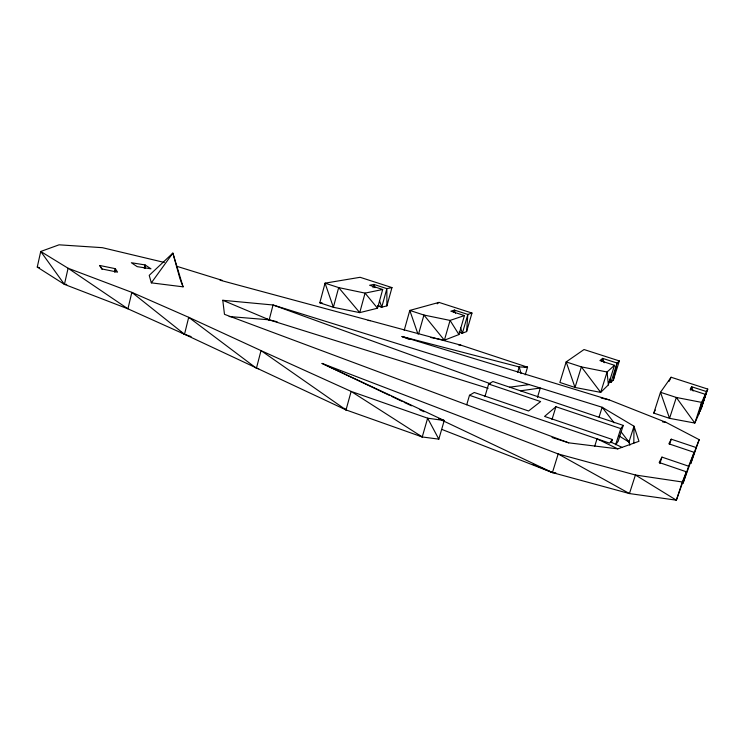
<?xml version="1.0" encoding="UTF-8"?>
<svg xmlns="http://www.w3.org/2000/svg" width="745" height="745" viewBox="0 0 745 745"><rect width="100%" height="100%" fill="white"/><g stroke="black" fill="none" stroke-linecap="round" stroke-linejoin="round"><path stroke-width="1.12" d="M633.818 443.191L634.004 426.224L602.137 407.254L273.043 304.994L222.774 300.282L224.478 314.334L568.659 442.828L617.782 448.872L638.986 441.301L634.004 426.224L628.948 442.046L629.888 445.212M466.603 331.581L467.823 314.437L471.985 313.04L466.603 331.581L462.394 333.211L459.311 332.205M115.065 272.027L115.317 268.675L99.728 265.481L101.804 268.936L117.552 272.139L115.317 268.675L114.544 271.962M609.838 379.065L610.965 382.334L613.368 379.997L617.037 363.029L619.356 360.934L584.024 349.535L566.163 361.912L559.877 382.446L575.028 387.465L600.693 392.373L608.367 384.876L614.504 365.301L599.93 360.58L602.649 358.382L617.037 363.029L610.965 382.334L608.767 381.617M409.536 339.506L402.011 336.526L609.112 399.851L666.039 422.368L699.183 439.671L696.063 447.512L671.245 439.178L668.852 443.815L694.144 452.336L688.631 466.202L661.96 457.113L659.176 462.496L686.406 471.808L682.355 481.996L635.429 475.003L558.182 453.956L322.073 363.43L444.234 420.525L438.824 439.15L422.238 436.961L346.034 409.927L184.509 334.272L127.926 308.821L64.424 284.376L37.25 267.092L40.733 251.475L59.069 244.816L102.372 247.675L164.366 262.454M64.424 284.376L68.093 268.247L40.733 251.475L64.424 284.376L66.752 284.385M144.288 268.312L145.098 264.931L131.353 262.734L137.136 266.626L150.974 268.824L145.098 264.931L145.508 268.228M698.801 414.173L701.622 402.384L705.329 394.329L690.187 389.421L691.658 386.767L706.595 391.591L707.75 389.076L671.087 377.249L660.489 392.289L653.784 413.112L669.55 418.336L694.824 423.058L698.801 414.173L705.329 394.329M258.673 368.738L256.42 368.272L261.011 350.597L188.708 317.314L131.846 292.357L68.093 268.247L127.926 308.821L131.846 292.357L184.509 334.272L191.102 336.582M229.181 316.532L269.187 319.819L273.043 304.994L490.638 383.843M391.972 287.579L386.86 288.632L373.916 284.441L369.613 285.26L382.688 289.488L377.529 308.216L359.742 312.63L333.369 307.294L319.81 302.805L325.053 283.156L360.096 277.298L391.972 287.579L386.906 305.878L381.747 307.163L377.445 305.757M373.022 287.71L373.916 284.441L375.033 287.691M346.034 409.927L351.128 391.414L261.011 350.597L346.034 409.927L344.441 408.307M378.553 305.767L381.747 307.163L386.86 288.632L386.906 305.878M404.209 330.342L409.797 310.423L438.973 302.396L471.985 313.04M418.597 333.9L423.933 315.042L450.064 320.415L464.424 315.582L458.939 334.552L444.383 340.204L430.768 337.494M453.77 312.304L454.403 310.097L467.823 314.437L462.394 333.211L459.209 331.832M419.184 435.322L422.238 436.961L427.639 418.196L444.234 420.525L438.712 418.802M466.724 404.731L469.49 395.297L474.258 392.485L528.577 410.979L540.637 401.564L488.636 384.02L484.902 396.666M517.579 372.463L519.228 366.959L527.534 367.192L525.234 374.828M537.462 397.364L540.293 388.033L520.466 390.818M551.998 419.519L555.928 406.723L620.762 428.599L623.22 425.395L492.864 381.533L488.636 384.02M701.39 408.39L706.595 391.591L700.151 411.166L707.75 389.076M601.653 361.586L602.649 358.382L604.167 362.731M599.064 417.06L602.137 407.254L614.131 422.815M613.368 379.997L619.356 360.934M594.668 446.348L597.024 438.842L617.782 448.872M611.375 442.679L612.381 439.503L544.558 416.418L555.928 406.723M620.762 428.599L615.621 444.765L618.145 441.338L623.22 425.395M659.874 463.539L661.96 457.113M669.513 444.486L671.245 439.178M690.596 390.017L691.658 386.767L693.139 391.013M682.355 481.996L676.358 500.184L629.441 493.562L552.418 472.591L441.943 429.455M686.406 471.808L676.358 500.184L635.429 475.003L629.441 493.562L558.182 453.956L552.418 472.591L538.542 466.659M688.631 466.202L682.96 483.393L694.144 452.336M696.063 447.512L690.783 463.52L699.183 439.671M653.784 413.112L655.265 410.039M669.112 381.356L671.087 377.249M151.337 282.858L172.868 253.095L183.074 286.834L151.337 282.858L149.214 275.361L172.868 253.095L180.141 279.366M612.381 439.503L609.587 443.135L469.49 395.297M614.504 365.301L607.073 371.997L600.693 392.373L581.379 366.885L566.163 361.912L575.028 387.465L581.379 366.885L607.073 371.997L608.367 384.876M437.185 303.83L438.973 302.396M382.688 289.488L365.069 293.12L338.668 287.598L325.053 283.156L333.369 307.294L338.668 287.598L359.742 312.63L365.069 293.12L377.529 308.216M509.664 387.176L529.22 384.597M319.81 302.805L322.11 302.861M555.863 472.842L552.418 472.591L441.981 420.255M220.054 280.204L460.783 345.121L527.534 367.192L524.107 366.801M368.104 320.434L370.423 320.639M458.482 344.87L460.783 345.121M662.622 421.931L666.039 422.368M266.924 319.307L277.093 321.738M601.206 398.026L609.112 399.851M37.25 267.092L39.513 267.623M402.011 336.526L519.228 366.959L521.09 373.608M266.971 319.167L488.115 388.331M176.397 266.179L222.355 280.399M552.073 437.483L568.659 442.828M464.424 315.582L450.865 311.196L454.403 310.097L455.493 313.254M222.774 300.282L269.187 319.819M533.197 464.368L536.4 465.737M322.073 363.43L389.384 395.334M391.488 396.331L402.011 401.313M404.107 402.309L411.473 405.801M419.891 409.787L424.091 411.78M610.546 441.897L621.991 447.373M180.495 331.963L184.509 334.272L188.708 317.314L256.42 368.272M619.076 435.937L628.948 442.046L621.19 431.97M422.238 436.961L351.128 391.414L427.639 418.196L438.824 439.15M627.42 440.323L628.948 442.046M99.728 265.481L102.251 269.392M458.939 334.552L450.064 320.415L444.383 340.204L423.933 315.042L409.797 310.423L417.917 333.946M180.56 280.427L183.074 286.834M460.578 327.958L462.394 333.211M379.512 300.673L381.747 307.163M676.33 397.458L669.55 418.336L660.489 392.289L676.33 397.458L701.622 402.384L694.824 423.058L676.33 397.458"/></g></svg>
